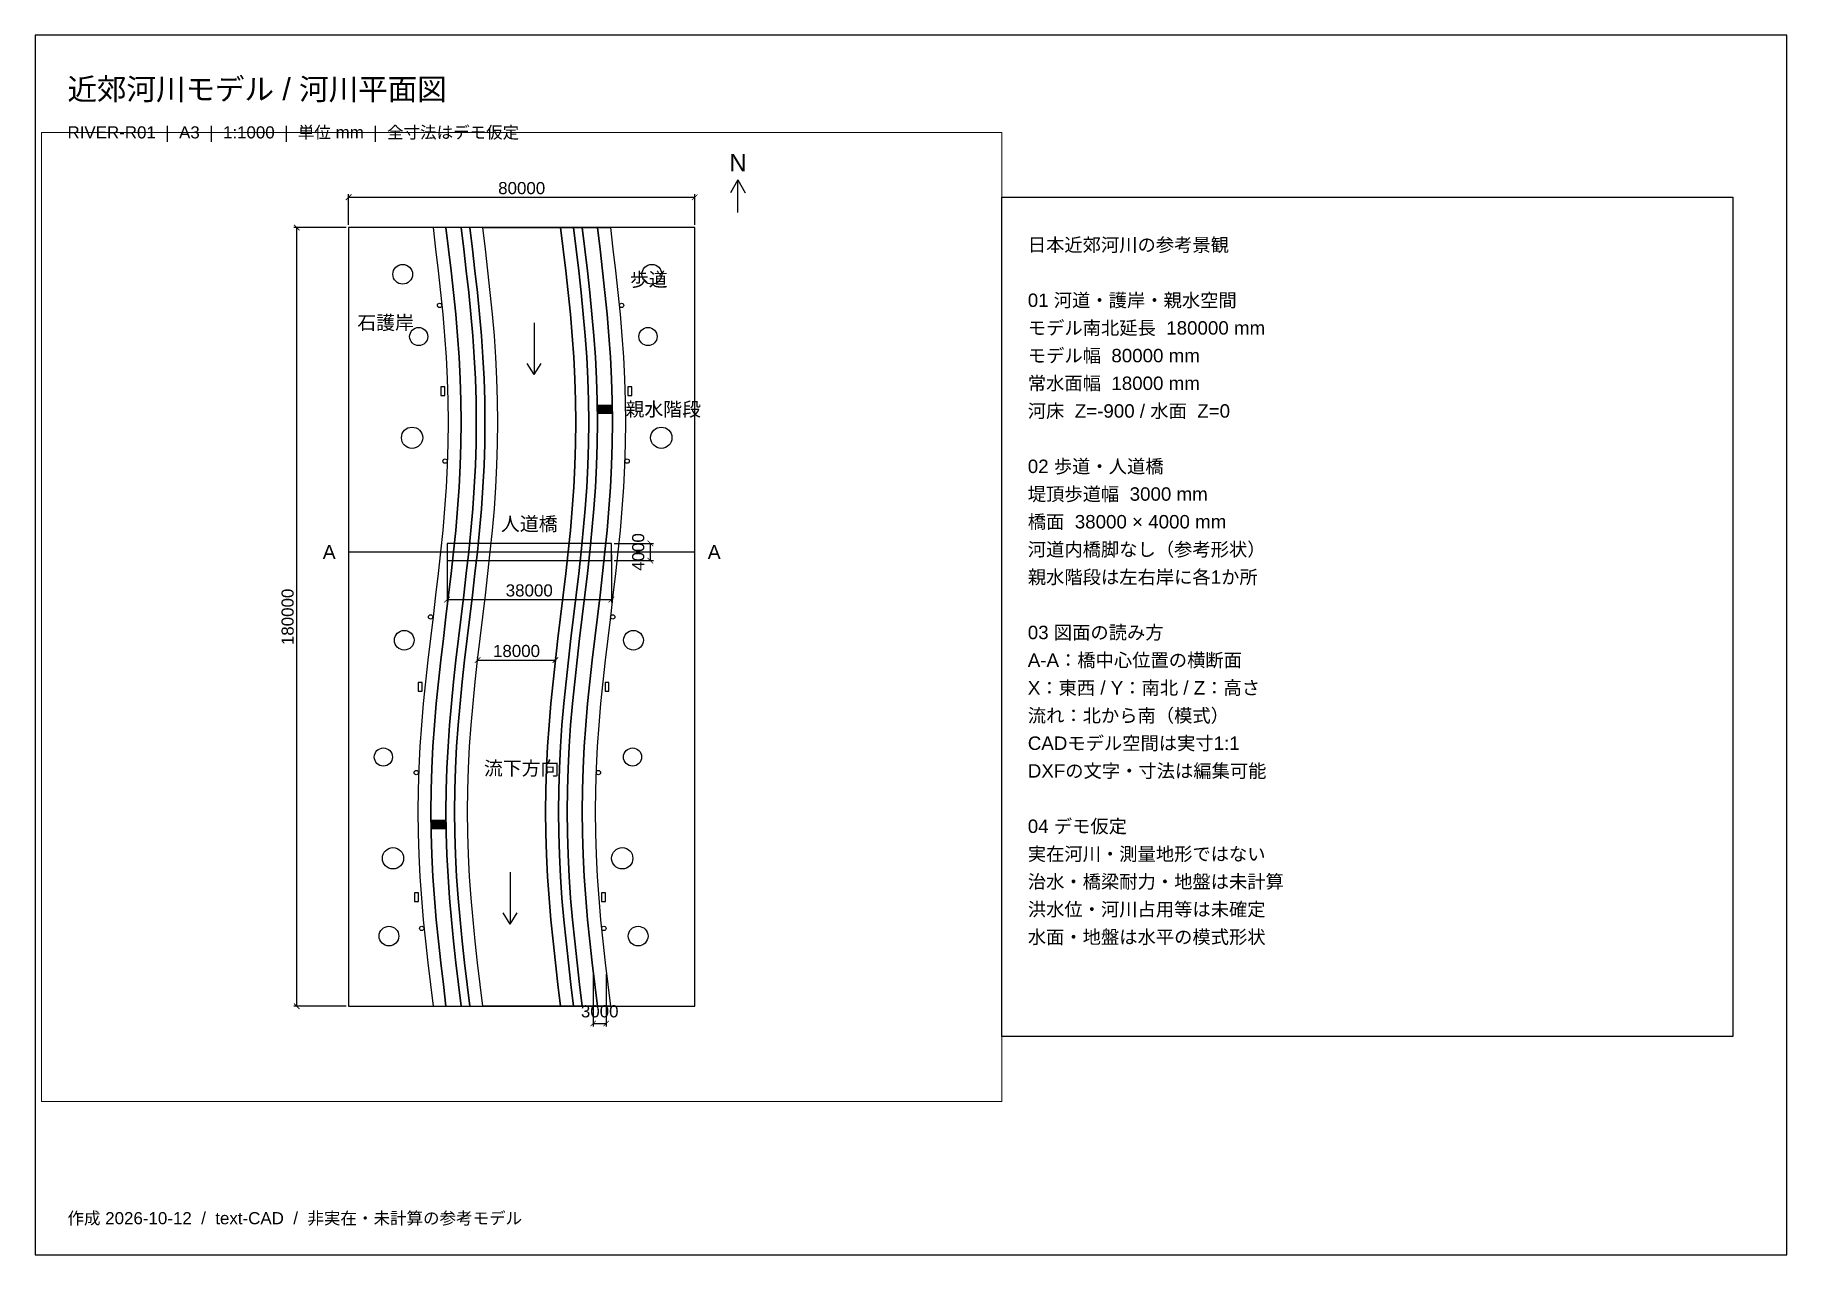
# Paper-space layout 'RIVER_A3_1_1000' of a CAD drawing. Header units: millimetres. Extents: x 8 to 412, y 8 to 290.
# The model-space entities are those that its viewports show. They can reach past a viewport. Long polylines and large blocks are cut down to what shows.
import ezdxf
from ezdxf.enums import TextEntityAlignment as Align

# ---------------------------------------------------------------- set-up
doc = ezdxf.new("R2010")
doc.units = ezdxf.units.MM
for name, color, linetype, lineweight in [('D-BMK-AXIS', 7, 'Continuous', 25), ('D-BYP-FURN', 7, 'Continuous', 25), ('D-BYP-LGHT', 7, 'Continuous', 25), ('D-BYP-PATH', 7, 'Continuous', 25), ('D-BYP-TREE', 7, 'Continuous', 25), ('D-STR-BRDG', 7, 'Continuous', 25), ('D-STR-DIM', 7, 'Continuous', 13), ('D-STR-GRND', 7, 'Continuous', 25), ('D-STR-RBNK', 7, 'Continuous', 25), ('D-STR-STAI', 7, 'Continuous', 25), ('D-STR-TXT', 7, 'Continuous', 13), ('D-STR-WATR', 7, 'Continuous', 25), ('D-TTL-FRAM', 7, 'Continuous', 25), ('D-TTL-TXT', 7, 'Continuous', 25)]:
    doc.layers.add(name, color=color, linetype=linetype, lineweight=lineweight)
doc.layers.add('D-TTL-VPRT', color=7, linetype='Continuous', lineweight=25, plot=False)
doc.styles.add('OpenSansCondensed-Light', font='OpenSansCondensed-Light.ttf')
doc.styles.add('RIVER_UNICODE', font='Arial Unicode.ttf')
doc.dimstyles.new('EZDXF', dxfattribs={"dimtxt": 0.25, "dimasz": 0.175, "dimexe": 0.375, "dimexo": 0.125, "dimgap": 0.1, "dimtad": 1, "dimlfac": 100, "dimzin": 12, "dimdsep": 46, "dimtxsty": 'OpenSansCondensed-Light', "dimblk": 'ARCHTICK', "dimcen": 2.5, "dimazin": 3, "dimtfac": 0.5, "dimtmove": 2, "dimatfit": 3})

# ---------------------------------------------------------------- blocks, each defined once
blk = doc.blocks.new('_ARCHTICK')
at = {"color": 0, "linetype": 'BYBLOCK', "const_width": 0.15}
blk.add_lwpolyline([(-0.5, -0.5), (0.5, 0.5)], dxfattribs=at)

msp = doc.modelspace()

# ---------------------------------------------------------------- linework, layer by layer
at = {"layer": 'D-BMK-AXIS'}
for p, q in [((50000, 101000), (48300, 98000)), ((50000, 93500), (50000, 101000)), ((50000, 101000), (51700, 98000)), ((-40000, 15000), (40000, 15000))]:
    msp.add_line(p, q, dxfattribs=at)
at = {"layer": 'D-BYP-FURN'}
for points in [[(-18660, 51200), (-17760, 51200), (-17760, 53200), (-18660, 53200)], [(24540, 51200), (25440, 51200), (25440, 53200), (24540, 53200)], [(-23925.4, -17200), (-23025.4, -17200), (-23025.4, -15200), (-23925.4, -15200)], [(19274.6, -17200), (20174.6, -17200), (20174.6, -15200), (19274.6, -15200)], [(-24746.8, -65800), (-23846.8, -65800), (-23846.8, -63800), (-24746.8, -63800)], [(18453.2, -65800), (19353.2, -65800), (19353.2, -63800), (18453.2, -63800)]]:
    msp.add_lwpolyline(points, close=True, dxfattribs=at)
at = {"layer": 'D-BYP-LGHT'}
for centre in [(-18992.8, 72000), (23107.2, 72000), (-17721.3, 36000), (24378.7, 36000), (-21050, 0), (21050, 0), (-24378.7, -36000), (17721.3, -36000), (-23107.2, -72000), (18992.8, -72000)]:
    msp.add_circle(centre, 500, dxfattribs=at)
at = {"layer": 'D-BYP-PATH'}
for points in [[(-17500, -90000), (-18107.8, -85000), (-18697.1, -80000), (-19250, -75000), (-19749.8, -70000), (-20181.2, -65000), (-20531.1, -60000), (-20788.9, -55000), (-20946.8, -50000), (-21000, -45000), (-20946.8, -40000), (-20788.9, -35000), (-20531.1, -30000), (-20181.2, -25000), (-19749.8, -20000), (-19250, -15000), (-18697.1, -10000), (-18107.8, -5000), (-17500, 0), (-16892.2, 5000), (-16302.9, 10000), (-15750, 15000), (-15250.2, 20000), (-14818.8, 25000), (-14468.9, 30000), (-14211.1, 35000), (-14053.2, 40000), (-14000, 45000), (-14053.2, 50000), (-14211.1, 55000), (-14468.9, 60000), (-14818.8, 65000), (-15250.2, 70000), (-15750, 75000), (-16302.9, 80000), (-16892.2, 85000), (-17500, 90000), (-20500, 90000), (-19892.2, 85000), (-19302.9, 80000), (-18750, 75000), (-18250.2, 70000), (-17818.8, 65000), (-17468.9, 60000), (-17211.1, 55000), (-17053.2, 50000), (-17000, 45000), (-17053.2, 40000), (-17211.1, 35000), (-17468.9, 30000), (-17818.8, 25000), (-18250.2, 20000), (-18750, 15000), (-19302.9, 10000), (-19892.2, 5000), (-20500, 0), (-21107.8, -5000), (-21697.1, -10000), (-22250, -15000), (-22749.8, -20000), (-23181.2, -25000), (-23531.1, -30000), (-23788.9, -35000), (-23946.8, -40000), (-24000, -45000), (-23946.8, -50000), (-23788.9, -55000), (-23531.1, -60000), (-23181.2, -65000), (-22749.8, -70000), (-22250, -75000), (-21697.1, -80000), (-21107.8, -85000), (-20500, -90000)], [(-12000, -90000), (-12607.8, -85000), (-13197.1, -80000), (-13750, -75000), (-14249.8, -70000), (-14681.2, -65000), (-15031.1, -60000), (-15288.9, -55000), (-15446.8, -50000), (-15500, -45000), (-15446.8, -40000), (-15288.9, -35000), (-15031.1, -30000), (-14681.2, -25000), (-14249.8, -20000), (-13750, -15000), (-13197.1, -10000), (-12607.8, -5000), (-12000, 0), (-11392.2, 5000), (-10802.9, 10000), (-10250, 15000), (-9750.2, 20000), (-9318.8, 25000), (-8968.9, 30000), (-8711.1, 35000), (-8553.2, 40000), (-8500, 45000), (-8553.2, 50000), (-8711.1, 55000), (-8968.9, 60000), (-9318.8, 65000), (-9750.2, 70000), (-10250, 75000), (-10802.9, 80000), (-11392.2, 85000), (-12000, 90000), (-14000, 90000), (-13392.2, 85000), (-12802.9, 80000), (-12250, 75000), (-11750.2, 70000), (-11318.8, 65000), (-10968.9, 60000), (-10711.1, 55000), (-10553.2, 50000), (-10500, 45000), (-10553.2, 40000), (-10711.1, 35000), (-10968.9, 30000), (-11318.8, 25000), (-11750.2, 20000), (-12250, 15000), (-12802.9, 10000), (-13392.2, 5000), (-14000, 0), (-14607.8, -5000), (-15197.1, -10000), (-15750, -15000), (-16249.8, -20000), (-16681.2, -25000), (-17031.1, -30000), (-17288.9, -35000), (-17446.8, -40000), (-17500, -45000), (-17446.8, -50000), (-17288.9, -55000), (-17031.1, -60000), (-16681.2, -65000), (-16249.8, -70000), (-15750, -75000), (-15197.1, -80000), (-14607.8, -85000), (-14000, -90000)], [(12000, -90000), (11392.2, -85000), (10802.9, -80000), (10250, -75000), (9750.2, -70000), (9318.8, -65000), (8968.9, -60000), (8711.1, -55000), (8553.2, -50000), (8500, -45000), (8553.2, -40000), (8711.1, -35000), (8968.9, -30000), (9318.8, -25000), (9750.2, -20000), (10250, -15000), (10802.9, -10000), (11392.2, -5000), (12000, 0), (12607.8, 5000), (13197.1, 10000), (13750, 15000), (14249.8, 20000), (14681.2, 25000), (15031.1, 30000), (15288.9, 35000), (15446.8, 40000), (15500, 45000), (15446.8, 50000), (15288.9, 55000), (15031.1, 60000), (14681.2, 65000), (14249.8, 70000), (13750, 75000), (13197.1, 80000), (12607.8, 85000), (12000, 90000), (14000, 90000), (14607.8, 85000), (15197.1, 80000), (15750, 75000), (16249.8, 70000), (16681.2, 65000), (17031.1, 60000), (17288.9, 55000), (17446.8, 50000), (17500, 45000), (17446.8, 40000), (17288.9, 35000), (17031.1, 30000), (16681.2, 25000), (16249.8, 20000), (15750, 15000), (15197.1, 10000), (14607.8, 5000), (14000, 0), (13392.2, -5000), (12802.9, -10000), (12250, -15000), (11750.2, -20000), (11318.8, -25000), (10968.9, -30000), (10711.1, -35000), (10553.2, -40000), (10500, -45000), (10553.2, -50000), (10711.1, -55000), (10968.9, -60000), (11318.8, -65000), (11750.2, -70000), (12250, -75000), (12802.9, -80000), (13392.2, -85000), (14000, -90000)], [(17500, -90000), (16892.2, -85000), (16302.9, -80000), (15750, -75000), (15250.2, -70000), (14818.8, -65000), (14468.9, -60000), (14211.1, -55000), (14053.2, -50000), (14000, -45000), (14053.2, -40000), (14211.1, -35000), (14468.9, -30000), (14818.8, -25000), (15250.2, -20000), (15750, -15000), (16302.9, -10000), (16892.2, -5000), (17500, 0), (18107.8, 5000), (18697.1, 10000), (19250, 15000), (19749.8, 20000), (20181.2, 25000), (20531.1, 30000), (20788.9, 35000), (20946.8, 40000), (21000, 45000), (20946.8, 50000), (20788.9, 55000), (20531.1, 60000), (20181.2, 65000), (19749.8, 70000), (19250, 75000), (18697.1, 80000), (18107.8, 85000), (17500, 90000), (20500, 90000), (21107.8, 85000), (21697.1, 80000), (22250, 75000), (22749.8, 70000), (23181.2, 65000), (23531.1, 60000), (23788.9, 55000), (23946.8, 50000), (24000, 45000), (23946.8, 40000), (23788.9, 35000), (23531.1, 30000), (23181.2, 25000), (22749.8, 20000), (22250, 15000), (21697.1, 10000), (21107.8, 5000), (20500, 0), (19892.2, -5000), (19302.9, -10000), (18750, -15000), (18250.2, -20000), (17818.8, -25000), (17468.9, -30000), (17211.1, -35000), (17053.2, -40000), (17000, -45000), (17053.2, -50000), (17211.1, -55000), (17468.9, -60000), (17818.8, -65000), (18250.2, -70000), (18750, -75000), (19302.9, -80000), (19892.2, -85000), (20500, -90000)]]:
    msp.add_lwpolyline(points, close=True, dxfattribs=at)
at = {"layer": 'D-BYP-TREE'}
for centre, radius in [((-27511.6, 79200), 2280), ((30088.4, 79200), 2280), ((-23803.2, 64800), 2100), ((29196.8, 64800), 2100), ((-25327.6, 41400), 2460), ((32272.4, 41400), 2460), ((-27155.8, -5400), 2280), ((25844.2, -5400), 2280), ((-31966.9, -32400), 2100), ((25633.1, -32400), 2100), ((-29754.2, -55800), 2460), ((23245.8, -55800), 2460), ((-30675.4, -73800), 2280), ((26924.6, -73800), 2280)]:
    msp.add_circle(centre, radius, dxfattribs=at)
at = {"layer": 'D-STR-BRDG'}
msp.add_lwpolyline([(-17250, 13000), (20750, 13000), (20750, 17000), (-17250, 17000)], close=True, dxfattribs=at)
at = {"layer": 'D-STR-GRND'}
for points in [[(-40000, -90000), (40000, -90000), (40000, 90000), (-40000, 90000)], [(-14000, -90000), (-14607.8, -85000), (-15197.1, -80000), (-15750, -75000), (-16249.8, -70000), (-16681.2, -65000), (-17031.1, -60000), (-17288.9, -55000), (-17446.8, -50000), (-17500, -45000), (-17446.8, -40000), (-17288.9, -35000), (-17031.1, -30000), (-16681.2, -25000), (-16249.8, -20000), (-15750, -15000), (-15197.1, -10000), (-14607.8, -5000), (-14000, 0), (-13392.2, 5000), (-12802.9, 10000), (-12250, 15000), (-11750.2, 20000), (-11318.8, 25000), (-10968.9, 30000), (-10711.1, 35000), (-10553.2, 40000), (-10500, 45000), (-10553.2, 50000), (-10711.1, 55000), (-10968.9, 60000), (-11318.8, 65000), (-11750.2, 70000), (-12250, 75000), (-12802.9, 80000), (-13392.2, 85000), (-14000, 90000), (-17500, 90000), (-16892.2, 85000), (-16302.9, 80000), (-15750, 75000), (-15250.2, 70000), (-14818.8, 65000), (-14468.9, 60000), (-14211.1, 55000), (-14053.2, 50000), (-14000, 45000), (-14053.2, 40000), (-14211.1, 35000), (-14468.9, 30000), (-14818.8, 25000), (-15250.2, 20000), (-15750, 15000), (-16302.9, 10000), (-16892.2, 5000), (-17500, 0), (-18107.8, -5000), (-18697.1, -10000), (-19250, -15000), (-19749.8, -20000), (-20181.2, -25000), (-20531.1, -30000), (-20788.9, -35000), (-20946.8, -40000), (-21000, -45000), (-20946.8, -50000), (-20788.9, -55000), (-20531.1, -60000), (-20181.2, -65000), (-19749.8, -70000), (-19250, -75000), (-18697.1, -80000), (-18107.8, -85000), (-17500, -90000)], [(14000, -90000), (13392.2, -85000), (12802.9, -80000), (12250, -75000), (11750.2, -70000), (11318.8, -65000), (10968.9, -60000), (10711.1, -55000), (10553.2, -50000), (10500, -45000), (10553.2, -40000), (10711.1, -35000), (10968.9, -30000), (11318.8, -25000), (11750.2, -20000), (12250, -15000), (12802.9, -10000), (13392.2, -5000), (14000, 0), (14607.8, 5000), (15197.1, 10000), (15750, 15000), (16249.8, 20000), (16681.2, 25000), (17031.1, 30000), (17288.9, 35000), (17446.8, 40000), (17500, 45000), (17446.8, 50000), (17288.9, 55000), (17031.1, 60000), (16681.2, 65000), (16249.8, 70000), (15750, 75000), (15197.1, 80000), (14607.8, 85000), (14000, 90000), (17500, 90000), (18107.8, 85000), (18697.1, 80000), (19250, 75000), (19749.8, 70000), (20181.2, 65000), (20531.1, 60000), (20788.9, 55000), (20946.8, 50000), (21000, 45000), (20946.8, 40000), (20788.9, 35000), (20531.1, 30000), (20181.2, 25000), (19749.8, 20000), (19250, 15000), (18697.1, 10000), (18107.8, 5000), (17500, 0), (16892.2, -5000), (16302.9, -10000), (15750, -15000), (15250.2, -20000), (14818.8, -25000), (14468.9, -30000), (14211.1, -35000), (14053.2, -40000), (14000, -45000), (14053.2, -50000), (14211.1, -55000), (14468.9, -60000), (14818.8, -65000), (15250.2, -70000), (15750, -75000), (16302.9, -80000), (16892.2, -85000), (17500, -90000)]]:
    msp.add_lwpolyline(points, close=True, dxfattribs=at)
at = {"layer": 'D-STR-RBNK'}
for points in [[(-9000, -90000), (-9607.8, -85000), (-10197.1, -80000), (-10750, -75000), (-11249.8, -70000), (-11681.2, -65000), (-12031.1, -60000), (-12288.9, -55000), (-12446.8, -50000), (-12500, -45000), (-12446.8, -40000), (-12288.9, -35000), (-12031.1, -30000), (-11681.2, -25000), (-11249.8, -20000), (-10750, -15000), (-10197.1, -10000), (-9607.8, -5000), (-9000, 0), (-8392.2, 5000), (-7802.9, 10000), (-7250, 15000), (-6750.2, 20000), (-6318.8, 25000), (-5968.9, 30000), (-5711.1, 35000), (-5553.2, 40000), (-5500, 45000), (-5553.2, 50000), (-5711.1, 55000), (-5968.9, 60000), (-6318.8, 65000), (-6750.2, 70000), (-7250, 75000), (-7802.9, 80000), (-8392.2, 85000), (-9000, 90000), (-12000, 90000), (-11392.2, 85000), (-10802.9, 80000), (-10250, 75000), (-9750.2, 70000), (-9318.8, 65000), (-8968.9, 60000), (-8711.1, 55000), (-8553.2, 50000), (-8500, 45000), (-8553.2, 40000), (-8711.1, 35000), (-8968.9, 30000), (-9318.8, 25000), (-9750.2, 20000), (-10250, 15000), (-10802.9, 10000), (-11392.2, 5000), (-12000, 0), (-12607.8, -5000), (-13197.1, -10000), (-13750, -15000), (-14249.8, -20000), (-14681.2, -25000), (-15031.1, -30000), (-15288.9, -35000), (-15446.8, -40000), (-15500, -45000), (-15446.8, -50000), (-15288.9, -55000), (-15031.1, -60000), (-14681.2, -65000), (-14249.8, -70000), (-13750, -75000), (-13197.1, -80000), (-12607.8, -85000), (-12000, -90000)], [(9000, -90000), (8392.2, -85000), (7802.9, -80000), (7250, -75000), (6750.2, -70000), (6318.8, -65000), (5968.9, -60000), (5711.1, -55000), (5553.2, -50000), (5500, -45000), (5553.2, -40000), (5711.1, -35000), (5968.9, -30000), (6318.8, -25000), (6750.2, -20000), (7250, -15000), (7802.9, -10000), (8392.2, -5000), (9000, 0), (9607.8, 5000), (10197.1, 10000), (10750, 15000), (11249.8, 20000), (11681.2, 25000), (12031.1, 30000), (12288.9, 35000), (12446.8, 40000), (12500, 45000), (12446.8, 50000), (12288.9, 55000), (12031.1, 60000), (11681.2, 65000), (11249.8, 70000), (10750, 75000), (10197.1, 80000), (9607.8, 85000), (9000, 90000), (12000, 90000), (12607.8, 85000), (13197.1, 80000), (13750, 75000), (14249.8, 70000), (14681.2, 65000), (15031.1, 60000), (15288.9, 55000), (15446.8, 50000), (15500, 45000), (15446.8, 40000), (15288.9, 35000), (15031.1, 30000), (14681.2, 25000), (14249.8, 20000), (13750, 15000), (13197.1, 10000), (12607.8, 5000), (12000, 0), (11392.2, -5000), (10802.9, -10000), (10250, -15000), (9750.2, -20000), (9318.8, -25000), (8968.9, -30000), (8711.1, -35000), (8553.2, -40000), (8500, -45000), (8553.2, -50000), (8711.1, -55000), (8968.9, -60000), (9318.8, -65000), (9750.2, -70000), (10250, -75000), (10802.9, -80000), (11392.2, -85000), (12000, -90000)]]:
    msp.add_lwpolyline(points, close=True, dxfattribs=at)
at = {"layer": 'D-STR-STAI'}
for p, q in [((17730.8, 47100), (17730.8, 48900)), ((17980.8, 47100), (17980.8, 48900)), ((18230.8, 47100), (18230.8, 48900)), ((18480.8, 47100), (18480.8, 48900)), ((18730.8, 47100), (18730.8, 48900)), ((18980.8, 47100), (18980.8, 48900)), ((19230.8, 47100), (19230.8, 48900)), ((19480.8, 47100), (19480.8, 48900)), ((19730.8, 47100), (19730.8, 48900)), ((19980.8, 47100), (19980.8, 48900)), ((20230.8, 47100), (20230.8, 48900)), ((20480.8, 47100), (20480.8, 48900)), ((20730.8, 47100), (20730.8, 48900)), ((-20730.8, -48900), (-20730.8, -47100)), ((-20480.8, -48900), (-20480.8, -47100)), ((-20230.8, -48900), (-20230.8, -47100)), ((-19980.8, -48900), (-19980.8, -47100)), ((-19730.8, -48900), (-19730.8, -47100)), ((-19480.8, -48900), (-19480.8, -47100)), ((-19230.8, -48900), (-19230.8, -47100)), ((-18980.8, -48900), (-18980.8, -47100)), ((-18730.8, -48900), (-18730.8, -47100)), ((-18480.8, -48900), (-18480.8, -47100)), ((-18230.8, -48900), (-18230.8, -47100)), ((-17980.8, -48900), (-17980.8, -47100)), ((-17730.8, -48900), (-17730.8, -47100))]:
    msp.add_line(p, q, dxfattribs=at)
for points in [[(17480.8, 47100), (20980.8, 47100), (20980.8, 48900), (17480.8, 48900)], [(-20980.8, -48900), (-17480.8, -48900), (-17480.8, -47100), (-20980.8, -47100)]]:
    msp.add_lwpolyline(points, close=True, dxfattribs=at)
at = {"layer": 'D-STR-WATR'}
for p, q in [((2901.6, 68000), (2901.6, 56000)), ((2901.6, 56000), (1301.6, 58600)), ((2901.6, 56000), (4501.6, 58600)), ((-2681.2, -59000), (-2681.2, -71000)), ((-2681.2, -71000), (-4281.2, -68400)), ((-2681.2, -71000), (-1081.2, -68400))]:
    msp.add_line(p, q, dxfattribs=at)
msp.add_lwpolyline([(-9000, -90000), (-9607.8, -85000), (-10197.1, -80000), (-10750, -75000), (-11249.8, -70000), (-11681.2, -65000), (-12031.1, -60000), (-12288.9, -55000), (-12446.8, -50000), (-12500, -45000), (-12446.8, -40000), (-12288.9, -35000), (-12031.1, -30000), (-11681.2, -25000), (-11249.8, -20000), (-10750, -15000), (-10197.1, -10000), (-9607.8, -5000), (-9000, 0), (-8392.2, 5000), (-7802.9, 10000), (-7250, 15000), (-6750.2, 20000), (-6318.8, 25000), (-5968.9, 30000), (-5711.1, 35000), (-5553.2, 40000), (-5500, 45000), (-5553.2, 50000), (-5711.1, 55000), (-5968.9, 60000), (-6318.8, 65000), (-6750.2, 70000), (-7250, 75000), (-7802.9, 80000), (-8392.2, 85000), (-9000, 90000), (9000, 90000), (9607.8, 85000), (10197.1, 80000), (10750, 75000), (11249.8, 70000), (11681.2, 65000), (12031.1, 60000), (12288.9, 55000), (12446.8, 50000), (12500, 45000), (12446.8, 40000), (12288.9, 35000), (12031.1, 30000), (11681.2, 25000), (11249.8, 20000), (10750, 15000), (10197.1, 10000), (9607.8, 5000), (9000, 0), (8392.2, -5000), (7802.9, -10000), (7250, -15000), (6750.2, -20000), (6318.8, -25000), (5968.9, -30000), (5711.1, -35000), (5553.2, -40000), (5500, -45000), (5553.2, -50000), (5711.1, -55000), (5968.9, -60000), (6318.8, -65000), (6750.2, -70000), (7250, -75000), (7802.9, -80000), (8392.2, -85000), (9000, -90000)], close=True, dxfattribs=at)

# ---------------------------------------------------------------- texts
at = {"layer": 'D-STR-TXT', "color": 7, "style": 'RIVER_UNICODE'}
for s, height, p in [('N', 4000, (50000, 105000)), ('人道橋', 3200, (1750, 21500)), ('A', 3200, (-44500, 15000)), ('A', 3200, (44500, 15000)), ('流下方向', 3200, (0, -35000))]:
    msp.add_text(s, height=height, dxfattribs=at).set_placement(p, align=Align.MIDDLE_CENTER)
for s, p in [('歩道', (25000, 78000)), ('石護岸', (-38000, 68000)), ('親水階段', (24000, 48000))]:
    msp.add_text(s, height=3200, dxfattribs=at).set_placement(p, align=Align.MIDDLE_LEFT)

# ---------------------------------------------------------------- dimensions: what is measured, and where the dimension line sits
at = {"layer": 'D-STR-DIM'}
for base, p1, p2 in [((-40000, 97000), (-40000, 90000), (40000, 90000)), ((-17250, 4000), (-17250, 15000), (20750, 15000)), ((-10197.1, -10000), (-10197.1, -10000), (7802.9, -10000)), ((16535.3, -94000), (16535.3, -82000), (19535.3, -82000))]:
    msp.add_linear_dim(base=base, p1=p1, p2=p2, dimstyle='EZDXF', override={"dimtxt": 2800, "dimasz": 1300, "dimexe": 700, "dimexo": 600, "dimgap": 700, "dimtad": 1, "dimdec": 0, "dimlfac": 1, "dimlunit": 2, "dimtxsty": 'RIVER_UNICODE', "dimclrd": 7, "dimclre": 7, "dimclrt": 7}, dxfattribs=at).render()
for base, p1, p2 in [((-52000, -90000), (-40000, -90000), (-40000, 90000)), ((29750, 13000), (20750, 13000), (20750, 17000))]:
    msp.add_linear_dim(base=base, p1=p1, p2=p2, angle=90, dimstyle='EZDXF', override={"dimtxt": 2800, "dimasz": 1300, "dimexe": 700, "dimexo": 600, "dimgap": 700, "dimtad": 1, "dimdec": 0, "dimlfac": 1, "dimlunit": 2, "dimtxsty": 'RIVER_UNICODE', "dimclrd": 7, "dimclre": 7, "dimclrt": 7}, dxfattribs=at).render()

psp = doc.layouts.new('RIVER_A3_1_1000')

# ---------------------------------------------------------------- linework, layer by layer
at = {"layer": 'D-TTL-FRAM', "color": 7}
for points in [[(7.5, 7.5), (412.5, 7.5), (412.5, 289.5), (7.5, 289.5)], [(231, 252), (400, 252), (400, 58), (231, 58)]]:
    psp.add_lwpolyline(points, close=True, dxfattribs=at)

# ---------------------------------------------------------------- texts
at = {"layer": 'D-TTL-TXT', "color": 7, "style": 'RIVER_UNICODE'}
for s, height, p in [('近郊河川モデル / 河川平面図', 5, (15, 277)), ('RIVER-R01  |  A3  |  1:1000  |  単位 mm  |  全寸法はデモ仮定', 2.8, (15, 267)), ('日本近郊河川の参考景観', 3.1, (237, 241)), ('01 河道・護岸・親水空間', 3.1, (237, 228.2)), ('モデル南北延長  180000 mm', 3.1, (237, 221.8)), ('モデル幅  80000 mm', 3.1, (237, 215.4)), ('常水面幅  18000 mm', 3.1, (237, 209)), ('河床  Z=-900 / 水面  Z=0', 3.1, (237, 202.6)), ('02 歩道・人道橋', 3.1, (237, 189.8)), ('堤頂歩道幅  3000 mm', 3.1, (237, 183.4)), ('橋面  38000 × 4000 mm', 3.1, (237, 177)), ('河道内橋脚なし（参考形状）', 3.1, (237, 170.6)), ('親水階段は左右岸に各1か所', 3.1, (237, 164.2)), ('03 図面の読み方', 3.1, (237, 151.4)), ('A-A：橋中心位置の横断面', 3.1, (237, 145)), ('X：東西 / Y：南北 / Z：高さ', 3.1, (237, 138.6)), ('流れ：北から南（模式）', 3.1, (237, 132.2)), ('CADモデル空間は実寸1:1', 3.1, (237, 125.8)), ('DXFの文字・寸法は編集可能', 3.1, (237, 119.4)), ('04 デモ仮定', 3.1, (237, 106.6)), ('実在河川・測量地形ではない', 3.1, (237, 100.2)), ('治水・橋梁耐力・地盤は未計算', 3.1, (237, 93.8)), ('洪水位・河川占用等は未確定', 3.1, (237, 87.4)), ('水面・地盤は水平の模式形状', 3.1, (237, 81)), ('作成 2026-10-12  /  text-CAD  /  非実在・未計算の参考モデル', 2.8, (15, 16))]:
    psp.add_text(s, height=height, dxfattribs=at).set_placement(p, align=Align.MIDDLE_LEFT)

# ---------------------------------------------------------------- viewports
at = {"layer": 'D-TTL-VPRT'}
psp.add_viewport(center=(120, 155), size=(222, 224), view_center_point=(0, 0), view_height=224000, dxfattribs=at)

doc.saveas('drawing.dxf')
